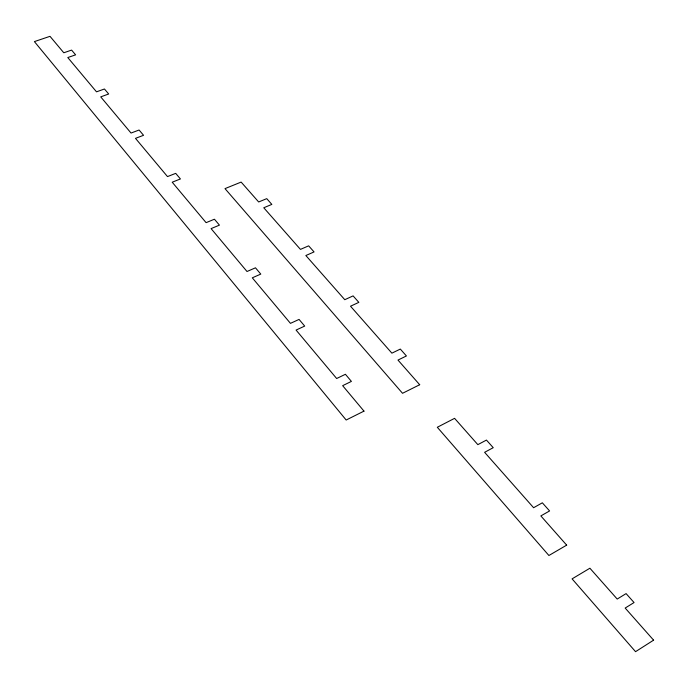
<?xml version="1.0" encoding="UTF-8"?>
<svg xmlns="http://www.w3.org/2000/svg" width="688" height="688" viewBox="0 0 688 688"><rect width="100%" height="100%" fill="white"/><g stroke="black" fill="none" stroke-linecap="round" stroke-linejoin="round"><path stroke-width="1.03" d="M653.6 640.158L635.549 651.674L572.081 578.866L589.9 568.219L617.213 599.059L626.089 593.606L634.061 602.542L625.168 608.054L653.6 640.158M566.671 545.137L548.904 555.5L437.31 427.274L454.579 418.338L477.842 444.646L486.45 440.079L493.236 447.69L484.61 452.308L533.604 507.727L542.333 502.808L549.592 510.943L540.845 515.914L566.671 545.137M363.978 411.123L346.167 420.015L34.4 41.598L50.009 36.326L63.795 52.778L71.595 50.095L75.611 54.851L67.785 57.551L96.509 91.839L104.447 88.993L108.678 93.998L100.723 96.87L131.03 133.051L139.096 130.015L143.56 135.304L135.484 138.357L167.502 176.592L175.707 173.359L180.428 178.949L172.206 182.208L206.099 222.663L214.432 219.214L219.438 225.139L211.087 228.614L247.009 271.502L255.48 267.813L260.786 274.099L252.298 277.814L290.456 323.36L299.065 319.413L304.698 326.086L296.072 330.068L336.664 378.52L345.41 374.289L351.413 381.401L342.65 385.667L363.978 411.123M419.697 384.73L402.532 393.295L224.993 188.624L241.135 182.079L258.671 201.98L266.738 198.643L271.837 204.396L263.762 207.759L300.458 249.4L308.645 245.84L314.055 251.928L305.85 255.523L344.783 299.701L353.09 295.892L358.835 302.359L350.51 306.212L391.885 353.159L400.321 349.074L406.427 355.954L397.982 360.073L419.697 384.73"/></g></svg>
